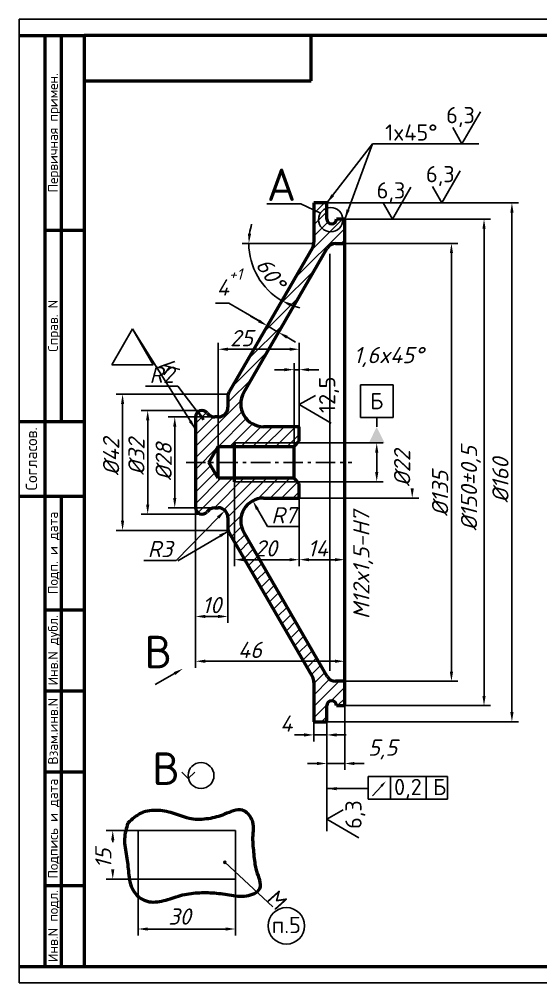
# Model space of a CAD drawing. Header units: millimetres. Extents: x 0 to 420, y 0 to 297.
# Drawn here: x 0 to 160.7, y 0 to 297 of the extents above; entities that cross this region are included whole.
import ezdxf
from ezdxf.enums import TextEntityAlignment as Align

# ---------------------------------------------------------------- set-up
doc = ezdxf.new("R2010")
doc.units = ezdxf.units.MM
doc.linetypes.add('CENTER', pattern=[10, 6, -1.5, 1, -1.5])
for name, color, linetype, lineweight in [('AXIS', 1, 'CENTER', 25), ('DIMS', 4, 'Continuous', 25), ('MAIN', 7, 'Continuous', 50), ('TEXT', 7, 'Continuous', 25), ('THIN', 3, 'Continuous', 25)]:
    doc.layers.add(name, color=color, linetype=linetype, lineweight=lineweight)
doc.styles.add('ESKD', font='isocpeur.ttf', dxfattribs={"oblique": 15})
doc.dimstyles.new('ESKD', dxfattribs={"dimtxt": 5, "dimasz": 3, "dimexe": 2, "dimexo": 0, "dimgap": 1, "dimtad": 1, "dimtxsty": 'ESKD', "dimcen": 2.5, "dimclrd": 256, "dimclre": 256, "dimclrt": 256, "dimadec": 0, "dimazin": 3, "dimtfac": 1, "dimtmove": 0, "dimatfit": 3, "dimlwd": 25, "dimlwe": 25, "dimarcsym": 0})

# ---------------------------------------------------------------- blocks, each defined once
blk = doc.blocks.new('_CLOSEDFILLED')
at = {"color": 0, "linetype": 'ByBlock'}
blk.add_solid([(-1, 0.164), (0, 0), (-1, -0.164)], dxfattribs=at)
blk = doc.blocks.new('*D1')
at = {"lineweight": 25}
for p, q in [((54.3, 146.41), (54.3, 110.91)), ((64.3, 139.41), (64.3, 110.91)), ((57.3, 112.91), (61.3, 112.91))]:
    blk.add_line(p, q, dxfattribs=at)
at = {"layer": 'Defpoints'}
for p in [(54.3, 146.41), (64.3, 139.41), (54.3, 112.91)]:
    blk.add_point(p, dxfattribs=at)
at = {"layer": 'DIMS', "xscale": 3, "yscale": 3, "rotation": 180}
blk.add_blockref('_CLOSEDFILLED', (54.3, 112.91), dxfattribs=at)
at = {"layer": 'DIMS', "xscale": 3, "yscale": 3}
blk.add_blockref('_CLOSEDFILLED', (64.3, 112.91), dxfattribs=at)
at = {"layer": 'DIMS', "insert": (59.3, 116.41), "char_height": 5, "attachment_point": 5, "style": 'ESKD'}
blk.add_mtext('10', dxfattribs=at)
blk = doc.blocks.new('*D3')
at = {"lineweight": 25}
for p, q in [((54.3, 146.41), (54.3, 97.1)), ((100.3, 92.91), (100.3, 101.1)), ((57.3, 99.1), (97.3, 99.1))]:
    blk.add_line(p, q, dxfattribs=at)
at = {"layer": 'Defpoints'}
for p in [(54.3, 146.41), (54.3, 99.1), (100.3, 92.91)]:
    blk.add_point(p, dxfattribs=at)
at = {"layer": 'DIMS', "xscale": 3, "yscale": 3, "rotation": 180}
blk.add_blockref('_CLOSEDFILLED', (54.3, 99.1), dxfattribs=at)
at = {"layer": 'DIMS', "xscale": 3, "yscale": 3}
blk.add_blockref('_CLOSEDFILLED', (100.3, 99.1), dxfattribs=at)
at = {"layer": 'DIMS', "insert": (71.1, 102.6), "char_height": 5, "attachment_point": 5, "style": 'ESKD'}
blk.add_mtext('46', dxfattribs=at)
blk = doc.blocks.new('*D4')
at = {"lineweight": 25}
for p, q in [((61.3, 165.31), (61.3, 197.28)), ((86.3, 171.41), (86.3, 197.28)), ((64.3, 195.28), (83.3, 195.28))]:
    blk.add_line(p, q, dxfattribs=at)
at = {"layer": 'Defpoints'}
for p in [(61.3, 195.28), (86.3, 171.41), (61.3, 165.31)]:
    blk.add_point(p, dxfattribs=at)
at = {"layer": 'DIMS', "xscale": 3, "yscale": 3, "rotation": 180}
blk.add_blockref('_CLOSEDFILLED', (61.3, 195.28), dxfattribs=at)
at = {"layer": 'DIMS', "xscale": 3, "yscale": 3}
blk.add_blockref('_CLOSEDFILLED', (86.3, 195.28), dxfattribs=at)
at = {"layer": 'DIMS', "insert": (68.5, 198.7), "char_height": 5, "attachment_point": 5, "style": 'ESKD'}
blk.add_mtext('25', dxfattribs=at)
blk = doc.blocks.new('*D5')
at = {"lineweight": 25}
for p, q in [((66.3, 154.41), (66.3, 128.41)), ((86.3, 149.41), (86.3, 128.41)), ((69.3, 130.41), (83.3, 130.41))]:
    blk.add_line(p, q, dxfattribs=at)
at = {"layer": 'Defpoints'}
for p in [(66.3, 154.41), (86.3, 149.41), (66.3, 130.41)]:
    blk.add_point(p, dxfattribs=at)
at = {"layer": 'DIMS', "xscale": 3, "yscale": 3, "rotation": 180}
blk.add_blockref('_CLOSEDFILLED', (66.3, 130.41), dxfattribs=at)
at = {"layer": 'DIMS', "xscale": 3, "yscale": 3}
blk.add_blockref('_CLOSEDFILLED', (86.3, 130.41), dxfattribs=at)
at = {"layer": 'DIMS', "insert": (76, 133.9), "char_height": 5, "attachment_point": 5, "style": 'ESKD'}
blk.add_mtext('20', dxfattribs=at)
blk = doc.blocks.new('*D6')
at = {"lineweight": 25}
for p, q in [((86.3, 149.41), (86.3, 128.41)), ((100.3, 92.91), (100.3, 132.41)), ((89.3, 130.41), (97.3, 130.41))]:
    blk.add_line(p, q, dxfattribs=at)
at = {"layer": 'Defpoints'}
for p in [(86.3, 149.41), (86.3, 130.41), (100.3, 92.91)]:
    blk.add_point(p, dxfattribs=at)
at = {"layer": 'DIMS', "xscale": 3, "yscale": 3, "rotation": 180}
blk.add_blockref('_CLOSEDFILLED', (86.3, 130.41), dxfattribs=at)
at = {"layer": 'DIMS', "xscale": 3, "yscale": 3}
blk.add_blockref('_CLOSEDFILLED', (100.3, 130.41), dxfattribs=at)
at = {"layer": 'DIMS', "insert": (92, 133.9), "char_height": 5, "attachment_point": 5, "style": 'ESKD'}
blk.add_mtext('14', dxfattribs=at)
blk = doc.blocks.new('*D7')
at = {"lineweight": 25}
for p, q in [((90.8, 80.41), (90.8, 74.39)), ((94.8, 80.41), (94.8, 74.39)), ((87.8, 76.39), (84.8, 76.39)), ((90.8, 76.39), (94.8, 76.39)), ((97.8, 76.39), (100.8, 76.39))]:
    blk.add_line(p, q, dxfattribs=at)
at = {"layer": 'Defpoints'}
for p in [(90.8, 80.41), (94.8, 80.41), (90.8, 76.39)]:
    blk.add_point(p, dxfattribs=at)
at = {"layer": 'DIMS', "xscale": 3, "yscale": 3}
blk.add_blockref('_CLOSEDFILLED', (90.8, 76.39), dxfattribs=at)
at = {"layer": 'DIMS', "xscale": 3, "yscale": 3, "rotation": 180}
blk.add_blockref('_CLOSEDFILLED', (94.8, 76.39), dxfattribs=at)
at = {"layer": 'DIMS', "insert": (82.3, 79.9), "char_height": 5, "attachment_point": 5, "style": 'ESKD'}
blk.add_mtext('4', dxfattribs=at)
blk = doc.blocks.new('*D8')
at = {"lineweight": 25}
for p, q in [((100.3, 85.41), (100.3, 65.58)), ((94.8, 80.41), (94.8, 65.58)), ((91.8, 67.58), (88.8, 67.58)), ((94.8, 67.58), (100.3, 67.58)), ((103.3, 67.58), (106.3, 67.58))]:
    blk.add_line(p, q, dxfattribs=at)
at = {"layer": 'Defpoints'}
for p in [(100.3, 85.41), (94.8, 80.41), (94.8, 67.58)]:
    blk.add_point(p, dxfattribs=at)
at = {"layer": 'DIMS', "xscale": 3, "yscale": 3}
blk.add_blockref('_CLOSEDFILLED', (94.8, 67.58), dxfattribs=at)
at = {"layer": 'DIMS', "xscale": 3, "yscale": 3, "rotation": 180}
blk.add_blockref('_CLOSEDFILLED', (100.3, 67.58), dxfattribs=at)
at = {"layer": 'DIMS', "insert": (112, 71.9), "char_height": 5, "attachment_point": 5, "style": 'ESKD'}
blk.add_mtext('5,5', dxfattribs=at)
blk = doc.blocks.new('*D9')
at = {"lineweight": 25}
for p, q in [((84.7, 165.31), (84.7, 190.98)), ((86.3, 166.91), (86.3, 190.98)), ((81.7, 188.98), (78.7, 188.98)), ((84.7, 188.98), (86.3, 188.98)), ((89.3, 188.98), (92.3, 188.98))]:
    blk.add_line(p, q, dxfattribs=at)
at = {"layer": 'Defpoints'}
for p in [(84.7, 188.98), (86.3, 166.91), (84.7, 165.31)]:
    blk.add_point(p, dxfattribs=at)
at = {"layer": 'DIMS', "xscale": 3, "yscale": 3}
blk.add_blockref('_CLOSEDFILLED', (84.7, 188.98), dxfattribs=at)
at = {"layer": 'DIMS', "xscale": 3, "yscale": 3, "rotation": 180}
blk.add_blockref('_CLOSEDFILLED', (86.3, 188.98), dxfattribs=at)
at = {"layer": 'DIMS', "insert": (113.8, 192.9), "char_height": 5, "attachment_point": 5, "style": 'ESKD'}
blk.add_mtext('1,6x45%%d', dxfattribs=at)
blk = doc.blocks.new('*D10')
at = {"lineweight": 25}
for p, q in [((64.3, 181.41), (29.84, 181.41)), ((31.84, 142.41), (31.84, 178.41)), ((64.3, 139.41), (29.84, 139.41))]:
    blk.add_line(p, q, dxfattribs=at)
at = {"layer": 'Defpoints'}
for p in [(64.3, 181.41), (31.84, 139.41), (64.3, 139.41)]:
    blk.add_point(p, dxfattribs=at)
at = {"layer": 'DIMS', "xscale": 3, "yscale": 3}
for p, rotation in [((31.84, 181.41), 90), ((31.84, 139.41), 270)]:
    blk.add_blockref('_CLOSEDFILLED', p, dxfattribs=dict(at, rotation=rotation))
at = {"layer": 'DIMS', "insert": (28.3, 162.1), "char_height": 5, "attachment_point": 5, "rotation": 90, "style": 'ESKD'}
blk.add_mtext('%%c42', dxfattribs=at)
blk = doc.blocks.new('*D11')
at = {"lineweight": 25}
for p, q in [((56.3, 176.41), (37.58, 176.41)), ((39.58, 147.41), (39.58, 173.41)), ((56.3, 144.41), (37.58, 144.41))]:
    blk.add_line(p, q, dxfattribs=at)
at = {"layer": 'Defpoints'}
for p in [(56.3, 176.41), (39.58, 144.41), (56.3, 144.41)]:
    blk.add_point(p, dxfattribs=at)
at = {"layer": 'DIMS', "xscale": 3, "yscale": 3}
for p, rotation in [((39.58, 176.41), 90), ((39.58, 144.41), 270)]:
    blk.add_blockref('_CLOSEDFILLED', p, dxfattribs=dict(at, rotation=rotation))
at = {"layer": 'DIMS', "insert": (36.1, 162.1), "char_height": 5, "attachment_point": 5, "rotation": 90, "style": 'ESKD'}
blk.add_mtext('%%c32', dxfattribs=at)
blk = doc.blocks.new('*D12')
at = {"lineweight": 25}
for p, q in [((60.3, 174.41), (45.92, 174.41)), ((47.92, 149.41), (47.92, 171.41)), ((60.3, 146.41), (45.92, 146.41))]:
    blk.add_line(p, q, dxfattribs=at)
at = {"layer": 'Defpoints'}
for p in [(60.3, 174.41), (47.92, 146.41), (60.3, 146.41)]:
    blk.add_point(p, dxfattribs=at)
at = {"layer": 'DIMS', "xscale": 3, "yscale": 3}
for p, rotation in [((47.92, 174.41), 90), ((47.92, 146.41), 270)]:
    blk.add_blockref('_CLOSEDFILLED', p, dxfattribs=dict(at, rotation=rotation))
at = {"layer": 'DIMS', "insert": (44.5, 160.6), "char_height": 5, "attachment_point": 5, "rotation": 90, "style": 'ESKD'}
blk.add_mtext('%%c28', dxfattribs=at)
blk = doc.blocks.new('*D13')
at = {"lineweight": 25}
for p, q in [((100.3, 227.91), (135.2, 227.91)), ((133.2, 95.91), (133.2, 224.91)), ((100.3, 92.91), (135.2, 92.91))]:
    blk.add_line(p, q, dxfattribs=at)
at = {"layer": 'Defpoints'}
for p in [(100.3, 227.91), (100.3, 92.91), (133.2, 92.91)]:
    blk.add_point(p, dxfattribs=at)
at = {"layer": 'DIMS', "xscale": 3, "yscale": 3}
for p, rotation in [((133.2, 227.91), 90), ((133.2, 92.91), 270)]:
    blk.add_blockref('_CLOSEDFILLED', p, dxfattribs=dict(at, rotation=rotation))
at = {"layer": 'DIMS', "insert": (129.7, 150.8), "char_height": 5, "attachment_point": 5, "rotation": 90, "style": 'ESKD'}
blk.add_mtext('%%c135', dxfattribs=at)
blk = doc.blocks.new('*D14')
at = {"lineweight": 25}
for p, q in [((100.3, 235.41), (145.24, 235.41)), ((143.24, 88.41), (143.24, 232.41)), ((100.3, 85.41), (145.24, 85.41))]:
    blk.add_line(p, q, dxfattribs=at)
at = {"layer": 'Defpoints'}
for p in [(100.3, 235.41), (100.3, 85.41), (143.24, 85.41)]:
    blk.add_point(p, dxfattribs=at)
at = {"layer": 'DIMS', "xscale": 3, "yscale": 3}
for p, rotation in [((143.24, 235.41), 90), ((143.24, 85.41), 270)]:
    blk.add_blockref('_CLOSEDFILLED', p, dxfattribs=dict(at, rotation=rotation))
at = {"layer": 'DIMS', "insert": (139.2, 152.4), "char_height": 5, "attachment_point": 5, "rotation": 90, "style": 'ESKD'}
blk.add_mtext('%%c150%%p0,5', dxfattribs=at)
blk = doc.blocks.new('*D15')
at = {"lineweight": 25}
for p, q in [((94.8, 240.41), (153.84, 240.41)), ((151.84, 83.41), (151.84, 237.41)), ((94.8, 80.41), (153.84, 80.41))]:
    blk.add_line(p, q, dxfattribs=at)
at = {"layer": 'Defpoints'}
for p in [(94.8, 240.41), (94.8, 80.41), (151.84, 80.41)]:
    blk.add_point(p, dxfattribs=at)
at = {"layer": 'DIMS', "xscale": 3, "yscale": 3}
for p, rotation in [((151.84, 240.41), 90), ((151.84, 80.41), 270)]:
    blk.add_blockref('_CLOSEDFILLED', p, dxfattribs=dict(at, rotation=rotation))
at = {"layer": 'DIMS', "insert": (148.3, 154.9), "char_height": 5, "attachment_point": 5, "rotation": 90, "style": 'ESKD'}
blk.add_mtext('%%c160', dxfattribs=at)
blk = doc.blocks.new('*D16')
at = {"lineweight": 25}
for p, q in [((86.3, 166.41), (112.17, 166.41)), ((110.17, 157.41), (110.17, 163.41)), ((86.3, 154.41), (112.17, 154.41))]:
    blk.add_line(p, q, dxfattribs=at)
at = {"layer": 'Defpoints'}
for p in [(86.3, 166.41), (86.3, 154.41), (110.17, 154.41)]:
    blk.add_point(p, dxfattribs=at)
at = {"layer": 'DIMS', "xscale": 3, "yscale": 3}
for p, rotation in [((110.17, 166.41), 90), ((110.17, 154.41), 270)]:
    blk.add_blockref('_CLOSEDFILLED', p, dxfattribs=dict(at, rotation=rotation))
at = {"layer": 'DIMS', "insert": (106, 128.75), "char_height": 5, "attachment_point": 5, "rotation": 90, "style": 'ESKD'}
blk.add_mtext('M12x1,5-H7', dxfattribs=at)
blk = doc.blocks.new('*D17')
at = {"lineweight": 25}
blk.add_line((86.3, 149.41), (123.11, 149.41), dxfattribs=at)
at = {"layer": 'Defpoints'}
for p in [(86.3, 171.41), (86.3, 149.41), (121.11, 149.41)]:
    blk.add_point(p, dxfattribs=at)
at = {"layer": 'DIMS', "xscale": 3, "yscale": 3, "rotation": 270}
blk.add_blockref('_CLOSEDFILLED', (121.11, 149.41), dxfattribs=at)
at = {"layer": 'DIMS', "insert": (118, 158.6), "char_height": 5, "attachment_point": 5, "rotation": 90, "style": 'ESKD'}
blk.add_mtext('%%c22', dxfattribs=at)
blk = doc.blocks.new('_NONE')
blk = doc.blocks.new('*D18')
at = {"lineweight": 25}
for p, q in [((73.39, 145.94), (76.5, 140.6)), ((76.5, 140.6), (86.5, 140.6))]:
    blk.add_line(p, q, dxfattribs=at)
at = {"layer": 'Defpoints'}
for p in [(71.98, 148.59), (75.27, 142.41)]:
    blk.add_point(p, dxfattribs=at)
at = {"layer": 'DIMS', "xscale": 3, "yscale": 3, "rotation": 118}
blk.add_blockref('_CLOSEDFILLED', (71.98, 148.59), dxfattribs=at)
at = {"layer": 'DIMS', "insert": (81.5, 144.1), "char_height": 5, "attachment_point": 5, "style": 'ESKD'}
blk.add_mtext('R7', dxfattribs=at)
blk = doc.blocks.new('*D20')
at = {"lineweight": 25}
for p, q in [((70.75, 227.91), (68.75, 227.91)), ((80.95, 210.24), (79.95, 208.51))]:
    blk.add_line(p, q, dxfattribs=at)
at = {"layer": 'Defpoints'}
for p in [(70.75, 227.91), (91.15, 227.91), (73.48, 217.71), (80.95, 210.24)]:
    blk.add_point(p, dxfattribs=at)
at = {"layer": 'DIMS', "lineweight": 25}
for start, end in [(163.1483, 171.5742), (180, -120), (-111.5742, -103.1483)]:
    blk.add_arc((91.15, 227.91), 20.4, start, end, dxfattribs=at)
at = {"layer": 'DIMS', "xscale": 3, "yscale": 3}
for p, rotation in [((70.75, 227.91), 265.7870750358028), ((80.95, 210.24), 154.2129249641975)]:
    blk.add_blockref('_CLOSEDFILLED', p, dxfattribs=dict(at, rotation=rotation))
at = {"layer": 'DIMS', "insert": (77.5, 218.6), "char_height": 5, "attachment_point": 5, "rotation": 304.3023, "style": 'ESKD'}
blk.add_mtext('60%%d', dxfattribs=at)
blk = doc.blocks.new('*D21')
at = {"lineweight": 25}
for p, q in [((73.87, 203.99), (71.27, 205.49)), ((76.47, 202.49), (77.47, 204.22)), ((76.47, 202.49), (79.93, 200.49)), ((79.93, 200.49), (80.93, 202.22)), ((82.53, 198.99), (85.13, 197.49))]:
    blk.add_line(p, q, dxfattribs=at)
at = {"layer": 'Defpoints'}
for p in [(76.47, 202.49), (76.47, 202.49), (79.93, 200.49)]:
    blk.add_point(p, dxfattribs=at)
at = {"layer": 'DIMS', "xscale": 3, "yscale": 3}
for p, rotation in [((76.47, 202.49), 329.9999999999999), ((79.93, 200.49), 150)]:
    blk.add_blockref('_CLOSEDFILLED', p, dxfattribs=dict(at, rotation=rotation))
at = {"layer": 'DIMS', "insert": (64.8, 216), "char_height": 5, "attachment_point": 5, "style": 'ESKD'}
blk.add_mtext('4{\\H0.7x;\\S+1^ ;}', dxfattribs=at)
blk = doc.blocks.new('*D22')
at = {"lineweight": 25}
for p, q in [((48.9, 183.9), (38.9, 183.9)), ((56.75, 173.52), (48.9, 183.9))]:
    blk.add_line(p, q, dxfattribs=at)
at = {"layer": 'Defpoints'}
for p in [(55.4, 176.2), (56.3, 174.41)]:
    blk.add_point(p, dxfattribs=at)
at = {"layer": 'DIMS', "xscale": 3, "yscale": 3, "rotation": 116.7000000000001}
blk.add_blockref('_CLOSEDFILLED', (55.4, 176.2), dxfattribs=at)
at = {"layer": 'DIMS', "insert": (43.9, 187.4), "char_height": 5, "attachment_point": 5, "style": 'ESKD'}
blk.add_mtext('R2', dxfattribs=at)
blk = doc.blocks.new('*D23')
at = {"lineweight": 25}
for p, q in [((61.3, 143.41), (48.4, 130.2)), ((48.4, 130.2), (38.4, 130.2))]:
    blk.add_line(p, q, dxfattribs=at)
at = {"layer": 'Defpoints'}
for p in [(63.38, 145.57), (61.3, 143.41)]:
    blk.add_point(p, dxfattribs=at)
at = {"layer": 'DIMS', "xscale": 3, "yscale": 3, "rotation": 46.00000000000011}
blk.add_blockref('_CLOSEDFILLED', (63.38, 145.57), dxfattribs=at)
at = {"layer": 'DIMS', "insert": (43.4, 133.7), "char_height": 5, "attachment_point": 5, "style": 'ESKD'}
blk.add_mtext('R3', dxfattribs=at)
blk = doc.blocks.new('ESKD_ROUGH')
for q in [(5.7, 9.85), (-2.85, 5)]:
    blk.add_line((0, 0), q)
blk = doc.blocks.new('*D29')
at = {"lineweight": 25}
for p, q in [((36.6, 46.93), (26.81, 46.93)), ((28.81, 43.3), (28.81, 43.93)), ((36.6, 31.93), (26.81, 31.93))]:
    blk.add_line(p, q, dxfattribs=at)
at = {"layer": 'Defpoints'}
for p in [(36.6, 46.93), (28.81, 31.93), (36.6, 31.93)]:
    blk.add_point(p, dxfattribs=at)
at = {"layer": 'DIMS', "xscale": 3, "yscale": 3}
for p, rotation in [((28.81, 46.93), 90), ((28.81, 31.93), 270)]:
    blk.add_blockref('_CLOSEDFILLED', p, dxfattribs=dict(at, rotation=rotation))
at = {"layer": 'DIMS', "insert": (25.9, 38.3), "char_height": 5, "attachment_point": 5, "rotation": 90, "style": 'ESKD'}
blk.add_mtext('15', dxfattribs=at)
blk = doc.blocks.new('*D30')
at = {"lineweight": 25}
for p, q in [((36.6, 31.93), (36.6, 14.56)), ((66.6, 31.93), (66.6, 14.56)), ((39.6, 16.56), (63.6, 16.56))]:
    blk.add_line(p, q, dxfattribs=at)
at = {"layer": 'Defpoints'}
for p in [(36.6, 31.93), (66.6, 31.93), (36.6, 16.56)]:
    blk.add_point(p, dxfattribs=at)
at = {"layer": 'DIMS', "xscale": 3, "yscale": 3, "rotation": 180}
blk.add_blockref('_CLOSEDFILLED', (36.6, 16.56), dxfattribs=at)
at = {"layer": 'DIMS', "xscale": 3, "yscale": 3}
blk.add_blockref('_CLOSEDFILLED', (66.6, 16.56), dxfattribs=at)
at = {"layer": 'DIMS', "insert": (49.4, 20.4), "char_height": 5, "attachment_point": 5, "style": 'ESKD'}
blk.add_mtext('30', dxfattribs=at)

msp = doc.modelspace()

# ---------------------------------------------------------------- hatches: boundary and pattern name
at = {"layer": 'DIMS'}
h = msp.add_hatch(color=256, dxfattribs=at)
h.dxf.hatch_style = 1
h.paths.add_polyline_path([(107.75, 166.41), (112.6, 166.41), (110.17, 171.33)])
h = msp.add_hatch(color=256, dxfattribs=at)
h.dxf.hatch_style = 1
h.paths.add_polyline_path([(50.44, 96.8), (48.087, 94.873), (47.589, 95.74)])
h = msp.add_hatch(color=256, dxfattribs=at)
h.dxf.hatch_style = 1
h.paths.add_polyline_path([(112.96, 62.11), (111.905, 60.364), (111.315, 60.904)])
at = {"layer": 'THIN'}
h = msp.add_hatch(dxfattribs=at)
h.set_pattern_fill('ANSI31', scale=0.787402)
h.set_pattern_definition([(45, (0, 1.42), (-1.767767, 1.767767), [])])
h.paths.add_polyline_path([(58.471, 160.41), (61.3, 165.31), (84.7, 165.31), (86.3, 166.91), (86.3, 171.41), (75.27, 171.41, -0.5773503), (69.207, 181.91), (94.9, 226.41, -0.2679492), (97.498, 227.91), (100.3, 227.91), (100.3, 235.41), (97.8, 235.41, -1), (94.8, 235.41), (94.8, 240.41), (90.8, 240.41), (90.8, 228.247, -0.1316525), (90.331, 226.497), (64.702, 182.106, 0.1316525), (64.3, 180.606), (64.3, 177.41, -0.4142136), (61.3, 174.41), (60.3, 174.41, -0.236068), (57.9, 175.61, 0.7207592), (54.3, 174.41), (54.3, 146.41, 0.7207592), (57.9, 145.21, -0.236068), (60.3, 146.41), (61.3, 146.41, -0.4142136), (64.3, 143.41), (64.3, 140.214, 0.1316525), (64.702, 138.714), (90.331, 94.323, -0.1316525), (90.8, 92.573), (90.8, 80.41), (94.8, 80.41), (94.8, 85.41, -1), (97.8, 85.41), (100.3, 85.41), (100.3, 92.91), (97.498, 92.91, -0.2679492), (94.9, 94.41), (69.207, 138.91, -0.5773503), (75.27, 149.41), (86.3, 149.41), (86.3, 153.91), (84.7, 155.51), (61.3, 155.51)])

# ---------------------------------------------------------------- linework, layer by layer
at = {"layer": 'AXIS'}
msp.add_line((51.4, 160.41), (102.5, 160.41), dxfattribs=at)
at = {"layer": 'DIMS'}
for p, q in [((60.5, 209.44), (64.61, 209.44)), ((64.61, 209.44), (74.1, 203.9)), ((34.9, 201.6), (28.57, 190.52)), ((41.24, 190.52), (34.9, 201.6)), ((28.57, 190.52), (41.24, 190.52)), ((43.25, 189.88), (47.94, 191.47)), ((44.67, 190.32), (49.5, 189.08)), ((44.56, 187.44), (46.27, 189.79)), ((115.2, 184.3), (105.15, 184.3)), ((105.15, 184.3), (105.15, 174.2)), ((115.2, 174.2), (115.2, 184.3)), ((105.15, 174.2), (115.2, 174.2)), ((110.17, 174.2), (110.17, 171.33)), ((132, 63.62), (107.53, 63.62)), ((107.53, 63.62), (107.53, 56.63)), ((114.45, 56.63), (114.45, 63.62)), ((125.39, 56.63), (125.39, 63.62)), ((132, 56.63), (132, 63.62)), ((108.87, 57.64), (111.6, 60.62)), ((107.53, 56.63), (132, 56.63)), ((63.35, 37.15), (78.2, 23.4))]:
    msp.add_line(p, q, dxfattribs=at)
for centre, radius in [((63.35, 37.15), 0.35), ((82.32, 17.54), 5.63)]:
    msp.add_circle(centre, radius, dxfattribs=at)
at = {"layer": 'MAIN'}
for p, q in [((0, 292), (8, 292)), ((8, 173), (8, 292)), ((8, 292), (20, 292)), ((13, 173), (13, 292)), ((415, 292), (20, 292)), ((20, 292), (20, 5)), ((90, 292), (20, 292)), ((20, 292), (20, 278)), ((90, 278), (90, 292)), ((20, 278), (90, 278)), ((94.8, 240.41), (90.8, 240.41)), ((90.8, 240.41), (90.8, 228.247)), ((94.8, 235.41), (94.8, 240.41)), ((100.3, 235.41), (97.8, 235.41)), ((100.3, 227.91), (100.3, 235.41)), ((8, 232), (20, 232)), ((90.331, 226.497), (64.702, 182.106)), ((69.207, 181.91), (94.9, 226.41)), ((97.498, 227.91), (100.3, 227.91)), ((100.3, 92.91), (100.3, 227.91)), ((64.3, 180.606), (64.3, 177.41)), ((0, 173), (8, 173)), ((8, 150), (8, 173)), ((8, 173), (20, 173)), ((54.3, 174.41), (54.3, 146.41)), ((61.3, 174.41), (60.3, 174.41)), ((86.3, 171.41), (75.27, 171.41)), ((86.3, 166.91), (86.3, 171.41)), ((66.3, 154.41), (66.3, 166.41)), ((84.7, 165.31), (86.3, 166.91)), ((58.471, 160.41), (61.3, 165.31)), ((61.3, 165.31), (84.7, 165.31)), ((61.3, 155.51), (61.3, 165.31)), ((84.7, 155.51), (84.7, 165.31)), ((61.3, 155.51), (58.471, 160.41)), ((84.7, 155.51), (61.3, 155.51)), ((86.3, 153.91), (84.7, 155.51)), ((86.3, 149.41), (86.3, 153.91)), ((0, 150), (8, 150)), ((8, 5), (8, 150)), ((8, 150), (20, 150)), ((13, 5), (13, 150)), ((75.27, 149.41), (86.3, 149.41)), ((60.3, 146.41), (61.3, 146.41)), ((64.3, 143.41), (64.3, 140.214)), ((64.702, 138.714), (90.331, 94.323)), ((94.9, 94.41), (69.207, 138.91)), ((8, 115), (20, 115)), ((90.8, 92.573), (90.8, 80.41)), ((100.3, 92.91), (97.498, 92.91)), ((100.3, 85.41), (100.3, 92.91)), ((8, 90), (20, 90)), ((94.8, 80.41), (94.8, 85.41)), ((97.8, 85.41), (100.3, 85.41)), ((90.8, 80.41), (94.8, 80.41)), ((8, 65), (20, 65)), ((8, 30), (20, 30)), ((0, 5), (8, 5)), ((8, 5), (20, 5)), ((20, 5), (415, 5))]:
    msp.add_line(p, q, dxfattribs=at)
for centre, radius, start, end in [((96.3, 235.41), 1.5, 180, 0), ((87.3, 228.247), 3.5, 330, 0), ((97.498, 224.91), 3, 90, 150), ((67.3, 180.606), 3, 150, 180), ((75.27, 178.41), 7, 150, 270), ((56.3, 174.41), 2, 36.8699, 180), ((60.3, 177.41), 3, 216.8699, 270), ((61.3, 177.41), 3, 270, 0), ((75.27, 142.41), 7, 90, 210), ((56.3, 146.41), 2, 180, 323.1301), ((60.3, 143.41), 3, 90, 143.1301), ((61.3, 143.41), 3, 0, 90), ((67.3, 140.214), 3, 180, 210), ((87.3, 92.573), 3.5, 360, 30), ((97.498, 95.91), 3, 210, 270), ((96.3, 85.41), 1.5, 0, 180)]:
    msp.add_arc(centre, radius, start, end, dxfattribs=at)
msp.add_spline([(33.474, 49.226), (37.616, 52.301), (42.876, 53.115), (47.897, 52.061), (52.985, 50.522), (58.278, 50.568), (63.244, 51.941), (68.773, 53.175), (71.724, 50.23), (72.037, 44.733), (72.385, 39.592), (73.212, 34.411), (74.148, 29.075), (70.041, 26.761), (64.741, 27.113), (59.488, 27.719), (54.265, 27.671), (49.051, 26.725), (43.854, 25.143), (38.827, 25.308), (35.077, 28.53), (33.699, 33.8), (33.081, 38.99), (32.448, 44.321), (33.474, 49.226)], degree=3, dxfattribs=at)
at = {"layer": 'THIN'}
for p, q in [((420, 297), (0, 297)), ((0, 297), (0, 0)), ((76.3, 240.07), (86.8, 240.07)), ((86.8, 240.07), (92.86, 237.2)), ((70.7, 227.91), (90.8, 227.91)), ((95.766, 96.11), (95.766, 224.71)), ((66.3, 166.41), (86.3, 166.41)), ((66.3, 154.41), (86.3, 154.41)), ((41.92, 91.91), (47.84, 95.3)), ((94.8, 65.58), (94.8, 46.7)), ((50.14, 64.87), (52.1, 63)), ((54.14, 64.87), (52.1, 63)), ((66.6, 46.93), (36.6, 46.93)), ((36.6, 46.93), (36.6, 31.93)), ((66.6, 31.93), (66.6, 46.93)), ((36.6, 31.93), (66.6, 31.93)), ((0, 0), (420, 0))]:
    msp.add_line(p, q, dxfattribs=at)
for centre, radius in [((96, 235.21), 3.75), ((56.02, 63.87), 3.99)]:
    msp.add_circle(centre, radius, dxfattribs=at)

# ---------------------------------------------------------------- block references
at = {"layer": 'DIMS'}
for p in [(136.43, 258.6), (130.2, 240.41), (115, 235.41)]:
    msp.add_blockref('ESKD_ROUGH', p, dxfattribs=at)
at = {"layer": 'DIMS', "rotation": 270}
for p in [(86.3, 178.2), (94.8, 50.4)]:
    msp.add_blockref('ESKD_ROUGH', p, dxfattribs=at)

# ---------------------------------------------------------------- texts
at = {"layer": 'DIMS', "style": 'ESKD'}
for s, p in [('6,3', (131.58, 264.95)), ('1x45%%d', (112.75, 259.6)), ('6,3', (125.35, 246.76)), ('6,3', (110.15, 241.76)), ('0,2', (115.5, 57.85)), ('Б', (127.5, 57.85))]:
    msp.add_text(s, height=5, dxfattribs=at).set_placement(p)
for s, rotation, p in [('12,5', 90, (97.4, 175.6)), ('6,3', 90, (105.5, 47.4)), ('М', -48, (76, 25.6))]:
    msp.add_text(s, height=5, rotation=rotation, dxfattribs=at).set_placement(p)
for s, p in [('Б', (110.18, 176.8)), ('п.5', (82.3, 15.3))]:
    msp.add_text(s, height=5, dxfattribs=at).set_placement(p, align=Align.CENTER)
at = {"layer": 'TEXT', "style": 'ESKD'}
for s, height, p in [('Первичная примен.', 3, (11.9, 262)), ('Справ. N', 3, (11.9, 202.5)), ('Согласов.', 3.5, (5.5, 161.5)), ('Подп. и дата', 3, (11.9, 132.5)), ('Инв.N дубл.', 3, (11.9, 102.5)), ('Взам.инв.N', 3, (11.9, 77.5)), ('Подпись и дата', 3, (11.9, 47.5)), ('Инв.N подл.', 3, (11.9, 17.5))]:
    msp.add_text(s, height=height, rotation=90, dxfattribs=at).set_placement(p, align=Align.CENTER)
for s, p in [('А', (76.3, 241)), ('В', (38.6, 96.95)), ('В', (41, 61))]:
    msp.add_text(s, height=10, dxfattribs=at).set_placement(p)

# ---------------------------------------------------------------- dimensions: what is measured, and where the dimension line sits
at = {"layer": 'DIMS'}
for base, p1, p2, angle, text, override, picture, middle in [((151.84, 80.41), (94.8, 80.41), (94.8, 240.41), 90, '%%c<>', {"dimtmove": 2}, '*D15', (148.3, 154.9)), ((143.24, 85.41), (100.3, 85.41), (100.3, 235.41), 90, '%%c<>%%p0,5', {"dimtmove": 2}, '*D14', (139.2, 152.4)), ((133.2, 92.91), (100.3, 92.91), (100.3, 227.91), 90, '%%c<>', {"dimtmove": 2}, '*D13', (129.7, 150.8)), ((76.47, 202.49), (76.47, 202.49), (79.934, 200.49), 330, '<>{\\H0.7x;\\S+1^ ;}', {"dimtih": 1, "dimtoh": 1, "dimtix": 0, "dimtofl": 1, "dimtmove": 2}, '*D21', (64.8, 216)), ((31.84, 139.41), (64.3, 139.41), (64.3, 181.41), 90, '%%c<>', {"dimtmove": 2}, '*D10', (28.3, 162.1)), ((39.58, 144.41), (56.3, 144.41), (56.3, 176.41), 90, '%%c<>', {"dimtmove": 2}, '*D11', (36.1, 162.1)), ((47.92, 146.41), (60.3, 146.41), (60.3, 174.41), 90, '%%c<>', {"dimtmove": 2}, '*D12', (44.5, 160.6)), ((121.11, 149.41), (86.3, 149.41), (86.3, 171.41), 90, '%%c<>', {"dimblk2": 'NONE', "dimsah": 1, "dimse2": 1, "dimsd2": 1, "dimtmove": 2}, '*D17', (118, 158.6)), ((110.17, 154.41), (86.3, 154.41), (86.3, 166.41), 90, 'M12x1,5-H7', {"dimtmove": 2}, '*D16', (106, 128.75))]:
    dim = msp.add_linear_dim(base=base, p1=p1, p2=p2, angle=angle, text=text, dimstyle='ESKD', override=override, dxfattribs=at)
    dim.commit()
    dim.dimension.update_dxf_attribs({"geometry": picture, "text_midpoint": middle, "dimtype": 160})
dim = msp.add_angular_dim_3p(base=(73.48, 217.71), center=(91.147, 227.91), p1=(70.747, 227.91), p2=(80.947, 210.243), text='60%%d', dimstyle='ESKD', dxfattribs=at)
dim.commit()
dim.dimension.update_dxf_attribs({"geometry": '*D20', "text_midpoint": (77.5, 218.6), "dimtype": 165})
for base, p1, p2, override, picture, middle in [((61.3, 195.28), (61.3, 165.31), (86.3, 171.41), {"dimtmove": 2}, '*D4', (68.5, 198.7)), ((66.3, 130.41), (66.3, 154.41), (86.3, 149.41), {"dimtmove": 2}, '*D5', (76, 133.9)), ((86.3, 130.41), (86.3, 149.41), (100.3, 92.91), {"dimtmove": 2}, '*D6', (92, 133.9)), ((54.3, 99.1), (54.3, 146.41), (100.3, 92.91), {"dimtmove": 2}, '*D3', (71.1, 102.6)), ((90.8, 76.39), (90.8, 80.41), (94.8, 80.41), {"dimtix": 0, "dimtofl": 1, "dimtmove": 2}, '*D7', (82.3, 79.9)), ((94.8, 67.58), (94.8, 80.41), (100.3, 85.41), {"dimtix": 0, "dimtofl": 1, "dimtmove": 2}, '*D8', (112, 71.9)), ((36.6, 16.56), (36.6, 31.93), (66.6, 31.93), {"dimtmove": 2}, '*D30', (49.4, 20.4))]:
    dim = msp.add_linear_dim(base=base, p1=p1, p2=p2, dimstyle='ESKD', override=override, dxfattribs=at)
    dim.commit()
    dim.dimension.update_dxf_attribs({"geometry": picture, "text_midpoint": middle, "dimtype": 160})
dim = msp.add_linear_dim(base=(84.7, 188.98), p1=(84.7, 165.31), p2=(86.3, 166.91), text='<>x45%%d', dimstyle='ESKD', override={"dimtix": 0, "dimtofl": 1, "dimtmove": 2}, dxfattribs=at)
dim.commit()
dim.dimension.update_dxf_attribs({"geometry": '*D9', "text_midpoint": (113.8, 192.9), "dimtype": 160})
for center, mpoint, text, picture, middle in [((56.3, 174.41), (55.401, 176.197), 'R2', '*D22', (48.9, 183.9)), ((75.27, 142.41), (71.984, 148.591), 'R7', '*D18', (76.5, 140.6)), ((61.3, 143.41), (63.384, 145.568), 'R3', '*D23', (48.4, 130.2))]:
    dim = msp.add_radius_dim(center=center, mpoint=mpoint, text=text, dimstyle='ESKD', override={"dimtih": 1, "dimtoh": 1}, dxfattribs=at)
    dim.commit()
    dim.dimension.update_dxf_attribs({"geometry": picture, "text_midpoint": middle, "dimtype": 164})
dim = msp.add_linear_dim(base=(54.3, 112.91), p1=(54.3, 146.41), p2=(64.3, 139.41), dimstyle='ESKD', dxfattribs=at)
dim.commit()
dim.dimension.update_dxf_attribs({"geometry": '*D1', "text_midpoint": (59.3, 116.41)})
dim = msp.add_linear_dim(base=(28.81, 31.93), p1=(36.6, 31.93), p2=(36.6, 46.93), angle=90, dimstyle='ESKD', override={"dimtmove": 2}, dxfattribs=at)
dim.commit()
dim.dimension.update_dxf_attribs({"geometry": '*D29', "text_midpoint": (25.9, 38.3), "dimtype": 160})

# ---------------------------------------------------------------- leaders
for points in [[(94.8, 240.41), (108.9, 258.6), (141.65, 258.6)], [(100.3, 235.41), (108.9, 258.6)], [(54.3, 170.6), (34.9, 201.6)], [(64.46, 139.25), (48.83, 130.1)], [(94.8, 59.83), (107.53, 59.83)]]:
    msp.add_leader(points, dimstyle='ESKD', dxfattribs=at)

doc.saveas('drawing.dxf')
